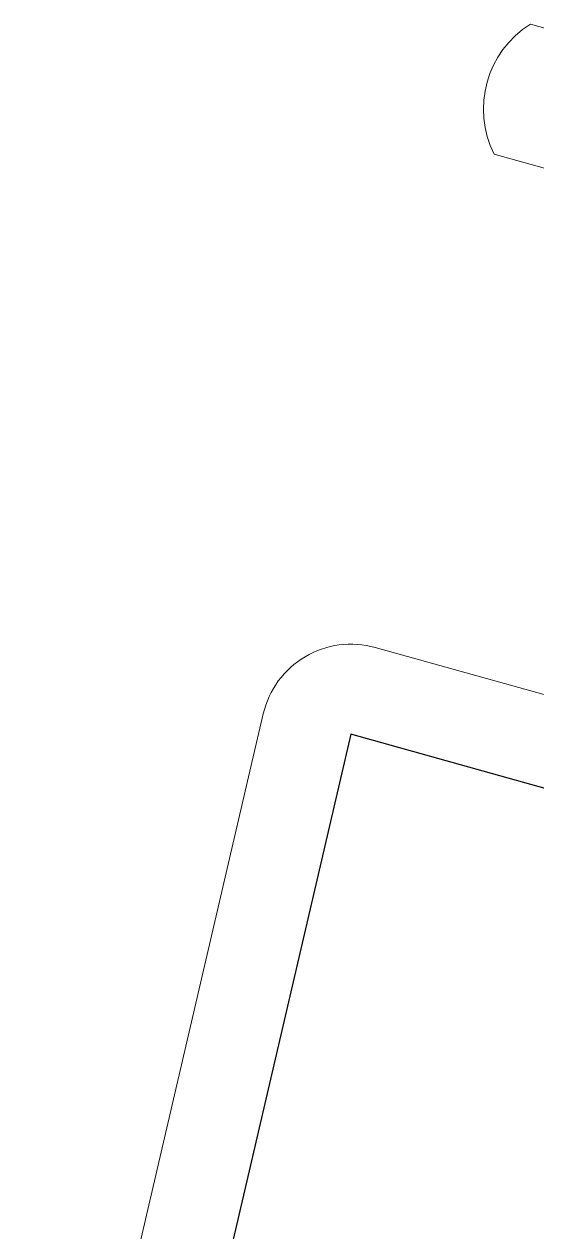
# Model space of a CAD drawing. Header units: millimetres. Extents: x 474016 to 477875, y 2288607 to 2292200.
# Drawn here: x 474206.5 to 474217.89, y 2288978.49 to 2289005.3 of the extents above; entities that cross this region are included whole.
import ezdxf

# ---------------------------------------------------------------- set-up
doc = ezdxf.new("R2010")
doc.units = ezdxf.units.MM
doc.header["$LTSCALE"] = 50
doc.layers.add('BANQUETA', color=251, linetype='Continuous', lineweight=5)
doc.layers.add('JARDINES', color=98, linetype='Continuous', lineweight=13)
doc.layers.add('CVL_LOTIF', color=1, linetype='Continuous')

msp = doc.modelspace()

# ---------------------------------------------------------------- linework, layer by layer
at = {"layer": 'BANQUETA'}
for p, q in [((474214.299, 2288991.46), (474408.635, 2288937.164)), ((474168.46, 2288803.961), (474211.813, 2288989.988))]:
    msp.add_line(p, q, dxfattribs=at)
msp.add_arc((474213.761, 2288989.534), 2, 74.3901, 166.8816, dxfattribs=at)
at = {"layer": 'CVL_LOTIF'}
msp.add_lwpolyline([(474227.175, 2288985.786), (474213.761, 2288989.534), (474208.082, 2288965.163), (474220.448, 2288961.708)], close=True, dxfattribs=at)
at = {"layer": 'JARDINES'}
msp.add_lwpolyline([(474300.961, 2288978.931), (474216.938, 2289002.407, -0.386646), (474217.745, 2289005.296), (474301.768, 2288981.82)], format="xyb", dxfattribs=at)

doc.saveas('drawing.dxf')
